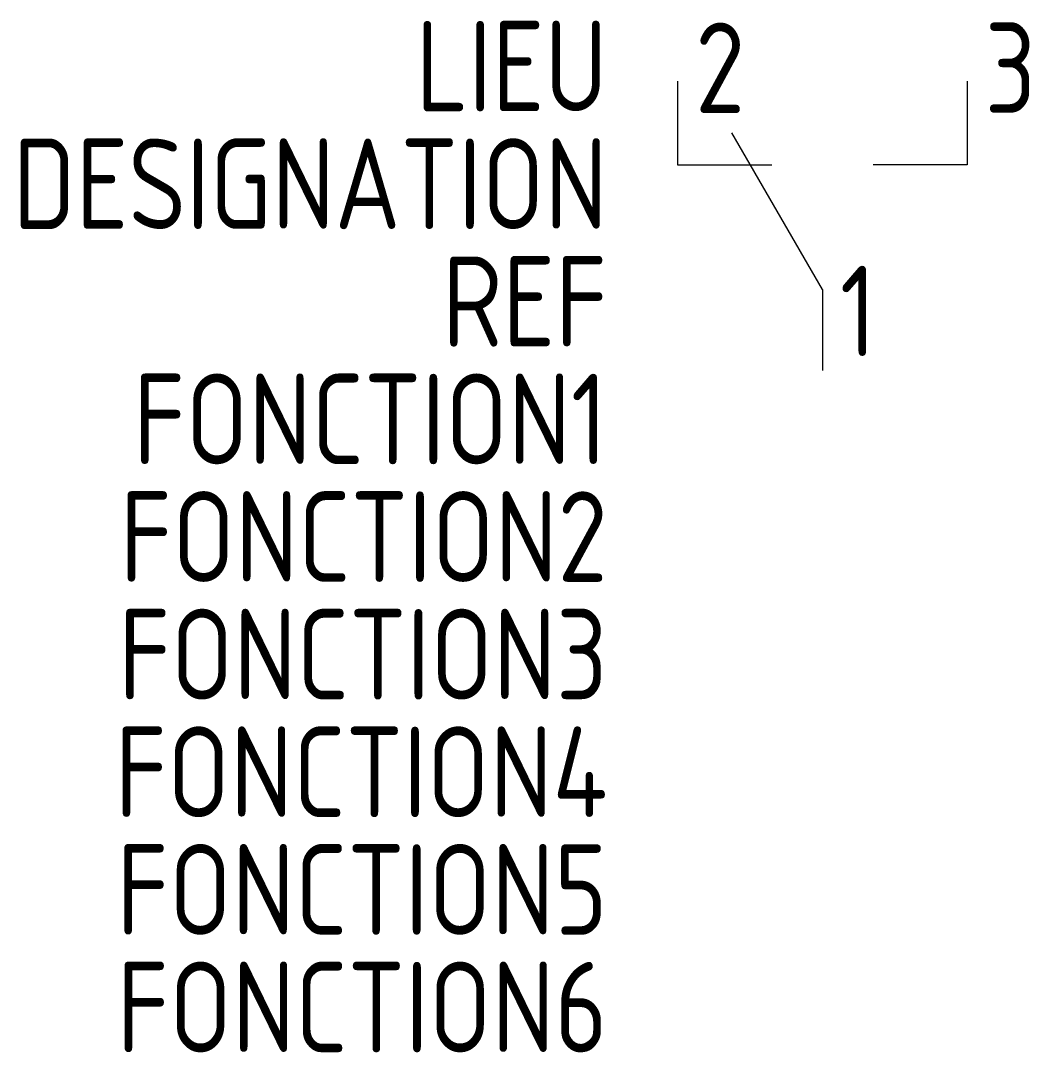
# Model space of a CAD drawing. Extents: x -1602.8 to -1574.9, y -906.4 to -877.9.
import ezdxf
from ezdxf.enums import TextEntityAlignment as Align

# ---------------------------------------------------------------- set-up
doc = ezdxf.new("R2010")
doc.units = 0
for name, color, linetype in [('SYMB_FIL', 3, 'CONTINUOUS'), ('SYMB_REF_CONTACT', 2, 'CONTINUOUS'), ('SYMB_TXT_CONTACT', 2, 'CONTINUOUS'), ('SYMB_TXT_NOM', 3, 'CONTINUOUS')]:
    doc.layers.add(name, color=color, linetype=linetype)
doc.styles.add('NET2_5', font='isocp.shx', dxfattribs={"width": 0.9, "height": 2.5})

msp = doc.modelspace()

# ---------------------------------------------------------------- linework, layer by layer
at = {"layer": 'SYMB_FIL'}
for p, q in [((-1584.634, -879.593), (-1584.634, -881.913)), ((-1576.634, -879.593), (-1576.634, -881.913)), ((-1580.634, -885.353), (-1583.134, -881.023)), ((-1584.634, -881.913), (-1582.034, -881.913)), ((-1576.634, -881.913), (-1579.234, -881.913)), ((-1580.634, -885.353), (-1580.634, -887.593))]:
    msp.add_line(p, q, dxfattribs=at)

# ---------------------------------------------------------------- texts
at = {"layer": 'SYMB_REF_CONTACT', "style": 'NET2_5', "width": 0.9, "flags": 8}
msp.add_attdef('REF', text='', height=2.5, dxfattribs=at).set_placement((-1586.569, -886.932), align=Align.RIGHT)
at = {"layer": 'SYMB_TXT_CONTACT', "style": 'NET2_5', "width": 0.9, "flags": 8}
for tag, p, s in [('2', (-1584.149, -880.478), '12'), ('3', (-1576.149, -880.478), '14'), ('1', (-1580.149, -887.198), '11')]:
    msp.add_attdef(tag, p, s, height=2.5, dxfattribs=at)
at = {"layer": 'SYMB_TXT_NOM', "style": 'NET2_5', "width": 0.9, "flags": 8}
for tag, text, p in [('LIEU', '', (-1586.569, -880.432)), ('DESIGNATION', 'K?', (-1586.569, -883.682)), ('FONCTION1', '', (-1586.569, -890.182)), ('FONCTION2', '', (-1586.569, -893.432)), ('FONCTION3', '', (-1586.569, -896.682)), ('FONCTION4', '', (-1586.569, -899.932)), ('FONCTION5', '', (-1586.569, -903.182)), ('FONCTION6', '', (-1586.569, -906.432))]:
    msp.add_attdef(tag, text=text, height=2.5, dxfattribs=at).set_placement(p, align=Align.RIGHT)

doc.saveas('drawing.dxf')
